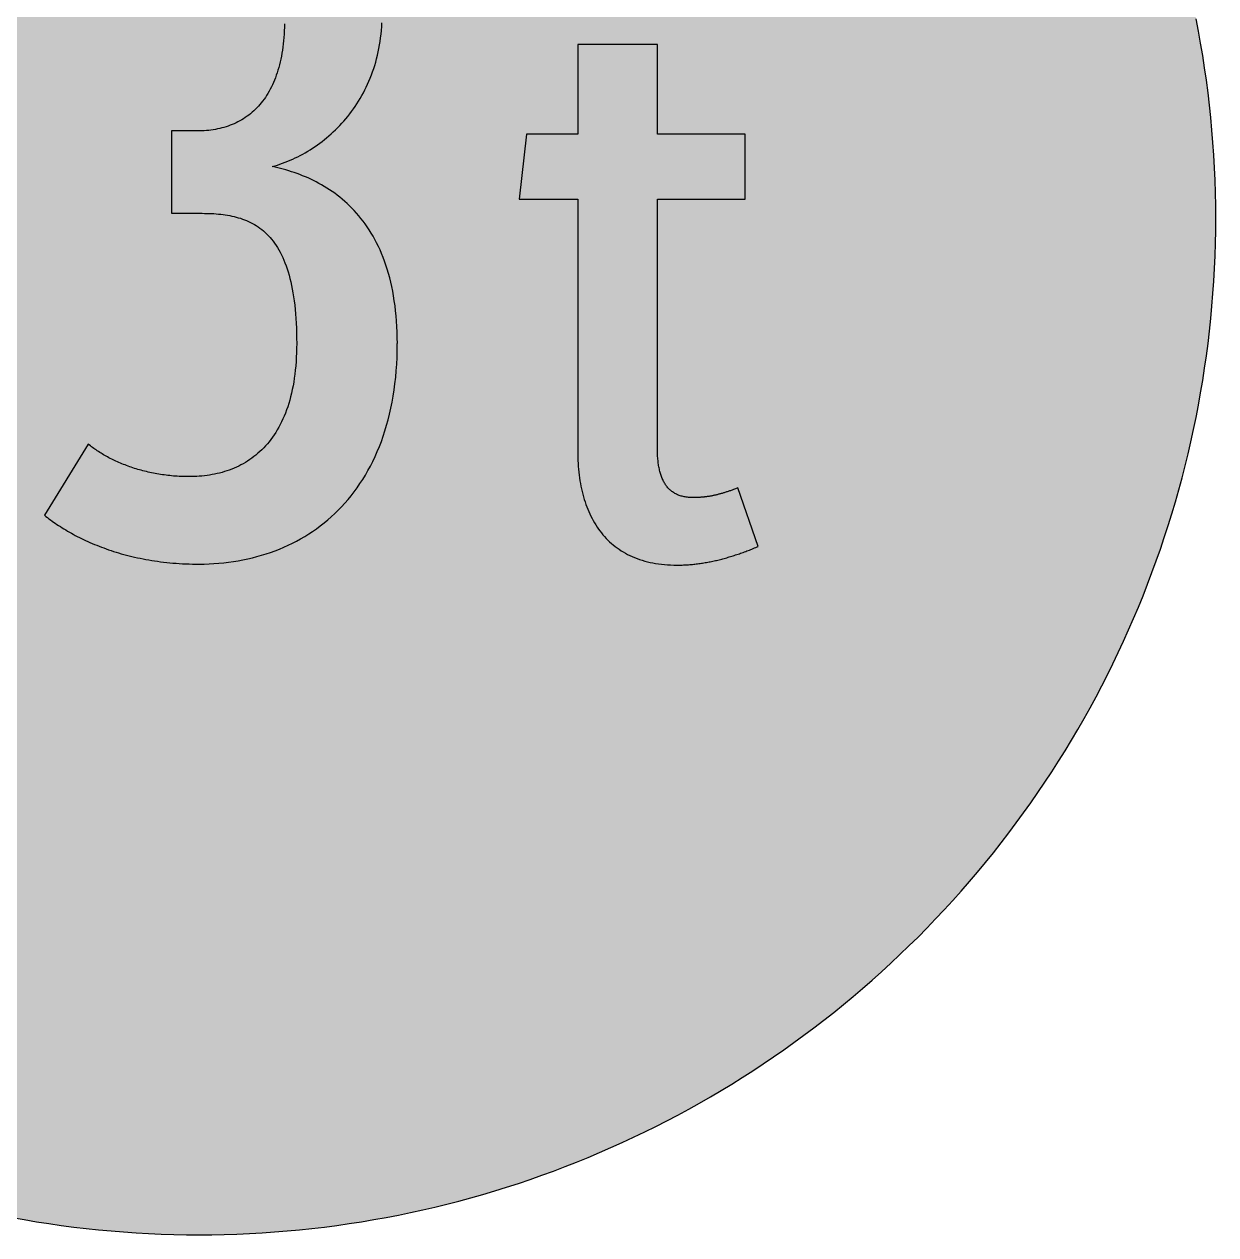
# Model space of a CAD drawing. Header units: millimetres. Extents: x 0 to 212, y 0 to 212.
# Drawn here: x 87.7 to 211.7, y 0.1 to 126.1 of the extents above; entities that cross this region are included whole.
import ezdxf

# ---------------------------------------------------------------- set-up
doc = ezdxf.new("R2010")
doc.units = ezdxf.units.MM

msp = doc.modelspace()

# ---------------------------------------------------------------- hatches: boundary and pattern name
for color, points in [(254, [(211.7189, 105.8869), (211.709, 107.2007), (211.6861, 108.5139), (211.6455, 109.8245), (211.5871, 111.1326), (211.5134, 112.4407), (211.4245, 113.7437), (211.3204, 115.0468), (211.201, 116.3447), (211.0638, 117.6426), (210.9114, 118.9355), (210.7413, 120.2258), (210.5584, 121.5136), (210.3577, 122.7988), (210.1418, 124.079), (209.9107, 125.3566), (209.6643, 126.6292), (209.4027, 127.8992), (209.1258, 129.1641), (208.8337, 130.4239), (208.5264, 131.6812), (208.2038, 132.936), (207.866, 134.1831), (207.5104, 135.4277), (207.1421, 136.6647), (206.7611, 137.8991), (206.3623, 139.1285), (205.9483, 140.3502), (205.5216, 141.5694), (205.0771, 142.781), (204.6199, 143.9901), (204.1474, 145.1915), (203.6623, 146.3853), (203.1619, 147.574), (202.6463, 148.7576), (202.1154, 149.9362), (201.5693, 151.1046), (201.0105, 152.2705), (200.439, 153.4262), (199.8523, 154.5768), (199.2503, 155.7198), (198.6356, 156.8577), (198.0057, 157.9855), (197.3605, 159.1081), (196.7052, 160.2232), (196.0321, 161.3281), (195.3489, 162.4279), (194.6504, 163.5176), (193.9366, 164.6022), (193.2102, 165.6766), (192.471, 166.7434), (191.7167, 167.8), (190.9521, 168.849), (190.1698, 169.8904), (189.3773, 170.9217), (188.5696, 171.9428), (187.7517, 172.9562), (186.9161, 173.9621), (186.0702, 174.9552), (185.2117, 175.9407), (184.338, 176.9161), (183.454, 177.8838), (182.5549, 178.8389), (181.643, 179.7837), (180.721, 180.7185), (179.7837, 181.643), (178.8389, 182.5549), (177.8838, 183.454), (176.9161, 184.338), (175.9407, 185.2117), (174.9552, 186.0702), (173.9621, 186.9161), (172.9562, 187.7492), (171.9428, 188.5696), (170.9217, 189.3773), (169.8904, 190.1698), (168.849, 190.9496), (167.8, 191.7167), (166.7408, 192.471), (165.6766, 193.2102), (164.6022, 193.9366), (163.5176, 194.6504), (162.4279, 195.3489), (161.3281, 196.0321), (160.2232, 196.7052), (159.1081, 197.3631), (157.9855, 198.0057), (156.8577, 198.6356), (155.7198, 199.2503), (154.5768, 199.8523), (153.4262, 200.439), (152.2705, 201.0131), (151.1046, 201.5719), (149.9362, 202.1154), (148.7576, 202.6463), (147.574, 203.1619), (146.3853, 203.6623), (145.1889, 204.15), (143.9875, 204.6199), (142.781, 205.0796), (141.5694, 205.5216), (140.3502, 205.9483), (139.1285, 206.3623), (137.8991, 206.7611), (136.6647, 207.1446), (135.4252, 207.5129), (134.1831, 207.866), (132.9334, 208.2038), (131.6812, 208.5264), (130.4239, 208.8337), (129.1641, 209.1284), (127.8966, 209.4052), (126.6292, 209.6668), (125.3541, 209.9132), (124.0765, 210.1444), (122.7963, 210.3603), (121.5136, 210.5584), (120.2258, 210.7438), (118.9355, 210.9114), (117.6401, 211.0638), (116.3447, 211.201), (115.0468, 211.3229), (113.7437, 211.4271), (112.4382, 211.516), (111.1326, 211.5896), (109.8245, 211.6455), (108.5113, 211.6861), (107.1982, 211.7115), (105.885, 211.7192), (104.5693, 211.7115), (103.2561, 211.6861), (101.9454, 211.6455), (100.6373, 211.5896), (99.3292, 211.516), (98.0262, 211.4271), (96.7232, 211.3229), (95.4253, 211.201), (94.1273, 211.0638), (92.8345, 210.9114), (91.5441, 210.7438), (90.2564, 210.5584), (88.9711, 210.3603), (87.691, 210.1444), (86.4133, 209.9132), (85.1408, 209.6668), (83.8708, 209.4052), (82.6059, 209.1284), (81.346, 208.8337), (80.0887, 208.5264), (78.834, 208.2038), (77.5868, 207.866), (76.3422, 207.5129), (75.1053, 207.1446), (73.8708, 206.7611), (72.6415, 206.3623), (71.4197, 205.9483), (70.2005, 205.5216), (68.9889, 205.0796), (67.7799, 204.6199), (66.5785, 204.15), (65.3847, 203.6623), (64.196, 203.1619), (63.0123, 202.6463), (61.8338, 202.1154), (60.6628, 201.5719), (59.4995, 201.0131), (58.3438, 200.439), (57.1932, 199.8523), (56.0502, 199.2503), (54.9123, 198.6356), (53.7845, 198.0057), (52.6618, 197.3631), (51.5468, 196.7052), (50.4419, 196.0321), (49.342, 195.3489), (48.2524, 194.6504), (47.1678, 193.9366), (46.0934, 193.2102), (45.0266, 192.471), (43.9699, 191.7167), (42.9209, 190.9496), (41.8795, 190.1698), (40.8483, 189.3773), (39.8272, 188.5696), (38.8137, 187.7492), (37.8079, 186.9161), (36.8148, 186.0702), (35.8292, 185.2117), (34.8539, 184.338), (33.8861, 183.454), (32.9311, 182.5549), (31.9862, 181.643), (31.049, 180.7185), (30.1269, 179.7837), (29.2151, 178.8389), (28.3159, 177.8838), (27.432, 176.9161), (26.5582, 175.9407), (25.6997, 174.9552), (24.8539, 173.9621), (24.0208, 172.9562), (23.2004, 171.9428), (22.3926, 170.9217), (21.6002, 169.8904), (20.8204, 168.849), (20.0533, 167.8), (19.2989, 166.7434), (18.5598, 165.6766), (17.8333, 164.6022), (17.1196, 163.5176), (16.4211, 162.4279), (15.7378, 161.3281), (15.0647, 160.2232), (14.4069, 159.1081), (13.7643, 157.9855), (13.1343, 156.8577), (12.5197, 155.7198), (11.9177, 154.5768), (11.3309, 153.4262), (10.7569, 152.2705), (10.1981, 151.1046), (9.6545, 149.9362), (9.1237, 148.7576), (8.6081, 147.574), (8.1077, 146.3853), (7.62, 145.1915), (7.1501, 143.9901), (6.6904, 142.781), (6.2484, 141.5694), (5.8217, 140.3502), (5.4077, 139.1285), (5.0089, 137.8991), (4.6253, 136.6647), (4.257, 135.4277), (3.904, 134.1831), (3.5662, 132.936), (3.2436, 131.6812), (2.9362, 130.4239), (2.6416, 129.1641), (2.3647, 127.8992), (2.1031, 126.6292), (1.8567, 125.3566), (1.6256, 124.079), (1.4097, 122.7988), (1.2116, 121.5136), (1.0262, 120.2258), (0.8585, 118.9355), (0.7061, 117.6426), (0.569, 116.3447), (0.447, 115.0468), (0.3429, 113.7437), (0.254, 112.4407), (0.1803, 111.1326), (0.1245, 109.8245), (0.0838, 108.5139), (0.0584, 107.2007), (0.0508, 105.885), (0.0584, 104.5718), (0.0838, 103.2586), (0.1245, 101.9454), (0.1803, 100.6373), (0.254, 99.3318), (0.3429, 98.0262), (0.447, 96.7232), (0.569, 95.4253), (0.7061, 94.1299), (0.8585, 92.8345), (1.0262, 91.5441), (1.2116, 90.2564), (1.4097, 88.9737), (1.6256, 87.6935), (1.8567, 86.4159), (2.1031, 85.1408), (2.3647, 83.8733), (2.6416, 82.6059), (2.9362, 81.346), (3.2436, 80.0887), (3.5662, 78.8365), (3.904, 77.5868), (4.257, 76.3448), (4.6253, 75.1053), (5.0089, 73.8708), (5.4077, 72.6415), (5.8217, 71.4197), (6.2484, 70.2005), (6.6904, 68.9889), (7.1501, 67.7824), (7.62, 66.581), (8.1077, 65.3847), (8.6081, 64.196), (9.1237, 63.0123), (9.6545, 61.8338), (10.1981, 60.6654), (10.7569, 59.4995), (11.3309, 58.3438), (11.9177, 57.1932), (12.5197, 56.0502), (13.1343, 54.9123), (13.7643, 53.7845), (14.4069, 52.6618), (15.0647, 51.5468), (15.7378, 50.4419), (16.4211, 49.342), (17.1196, 48.2524), (17.8333, 47.1678), (18.5598, 46.0934), (19.2989, 45.0291), (20.0533, 43.9699), (20.8204, 42.9209), (21.6002, 41.8795), (22.3926, 40.8483), (23.2004, 39.8272), (24.0208, 38.8137), (24.8539, 37.8079), (25.6997, 36.8148), (26.5582, 35.8292), (27.432, 34.8539), (28.3159, 33.8861), (29.2151, 32.9311), (30.1269, 31.9862), (31.049, 31.049), (31.9862, 30.1269), (32.9311, 29.2151), (33.8861, 28.3159), (34.8539, 27.432), (35.8292, 26.5582), (36.8148, 25.6997), (37.8079, 24.8539), (38.8137, 24.0182), (39.8272, 23.2004), (40.8483, 22.3926), (41.8795, 21.6002), (42.9209, 20.8178), (43.9699, 20.0533), (45.0266, 19.2989), (46.0934, 18.5598), (47.1678, 17.8333), (48.2524, 17.1196), (49.342, 16.4211), (50.4419, 15.7378), (51.5468, 15.0647), (52.6618, 14.4094), (53.7845, 13.7643), (54.9123, 13.1343), (56.0502, 12.5197), (57.1932, 11.9177), (58.3438, 11.3309), (59.4995, 10.7594), (60.6628, 10.2006), (61.8338, 9.6545), (63.0123, 9.1237), (64.196, 8.6081), (65.3847, 8.1077), (66.5785, 7.6225), (67.7799, 7.1501), (68.9889, 6.6929), (70.2005, 6.2484), (71.4197, 5.8217), (72.6415, 5.4077), (73.8708, 5.0089), (75.1053, 4.6279), (76.3422, 4.2596), (77.5868, 3.904), (78.834, 3.5662), (80.0887, 3.2436), (81.346, 2.9362), (82.6059, 2.6441), (83.8708, 2.3673), (85.1408, 2.1057), (86.4133, 1.8593), (87.691, 1.6281), (88.9711, 1.4122), (90.2564, 1.2116), (91.5441, 1.0287), (92.8345, 0.8585), (94.1273, 0.7061), (95.4253, 0.569), (96.7232, 0.4496), (98.0262, 0.3454), (99.3292, 0.2565), (100.6373, 0.1829), (101.9454, 0.1245), (103.2561, 0.0838), (104.5693, 0.061), (105.885, 0.0533), (107.1982, 0.061), (108.5113, 0.0838), (109.8245, 0.1245), (111.1326, 0.1829), (112.4382, 0.2565), (113.7437, 0.3454), (115.0468, 0.4496), (116.3447, 0.569), (117.6401, 0.7061), (118.9355, 0.8585), (120.2258, 1.0287), (121.5136, 1.2116), (122.7963, 1.4122), (124.0765, 1.6281), (125.3541, 1.8593), (126.6292, 2.1057), (127.8966, 2.3673), (129.1641, 2.6441), (130.4239, 2.9362), (131.6812, 3.2436), (132.9334, 3.5662), (134.1831, 3.904), (135.4252, 4.2596), (136.6647, 4.6279), (137.8991, 5.0089), (139.1285, 5.4077), (140.3502, 5.8217), (141.5694, 6.2484), (142.781, 6.6929), (143.9875, 7.1501), (145.1889, 7.6225), (146.3853, 8.1077), (147.574, 8.6081), (148.7576, 9.1237), (149.9362, 9.6545), (151.1046, 10.2006), (152.2705, 10.7594), (153.4262, 11.3309), (154.5768, 11.9177), (155.7198, 12.5197), (156.8577, 13.1343), (157.9855, 13.7643), (159.1081, 14.4094), (160.2232, 15.0647), (161.3281, 15.7378), (162.4279, 16.4211), (163.5176, 17.1196), (164.6022, 17.8333), (165.6766, 18.5598), (166.7408, 19.2989), (167.8, 20.0533), (168.849, 20.8178), (169.8904, 21.6002), (170.9217, 22.3926), (171.9428, 23.2004), (172.9562, 24.0182), (173.9621, 24.8539), (174.9552, 25.6997), (175.9407, 26.5582), (176.9161, 27.432), (177.8838, 28.3159), (178.8389, 29.2151), (179.7837, 30.1269), (180.721, 31.049), (181.643, 31.9862), (182.5549, 32.9311), (183.454, 33.8861), (184.338, 34.8539), (185.2117, 35.8292), (186.0702, 36.8148), (186.9161, 37.8079), (187.7517, 38.8137), (188.5696, 39.8272), (189.3773, 40.8483), (190.1698, 41.8795), (190.9521, 42.9209), (191.7167, 43.9699), (192.471, 45.0291), (193.2102, 46.0934), (193.9366, 47.1678), (194.6504, 48.2524), (195.3489, 49.342), (196.0321, 50.4419), (196.7052, 51.5468), (197.3605, 52.6618), (198.0057, 53.7845), (198.6356, 54.9123), (199.2503, 56.0502), (199.8523, 57.1932), (200.439, 58.3438), (201.0105, 59.4995), (201.5693, 60.6654), (202.1154, 61.8338), (202.6463, 63.0123), (203.1619, 64.196), (203.6623, 65.3847), (204.1474, 66.581), (204.6199, 67.7824), (205.0771, 68.9889), (205.5216, 70.2005), (205.9483, 71.4197), (206.3623, 72.6415), (206.7611, 73.8708), (207.1421, 75.1053), (207.5104, 76.3448), (207.866, 77.5868), (208.2038, 78.8365), (208.5264, 80.0887), (208.8337, 81.346), (209.1258, 82.6059), (209.4027, 83.8733), (209.6643, 85.1408), (209.9107, 86.4159), (210.1418, 87.6935), (210.3577, 88.9737), (210.5584, 90.2564), (210.7413, 91.5441), (210.9114, 92.8345), (211.0638, 94.1299), (211.201, 95.4253), (211.3204, 96.7232), (211.4245, 98.0262), (211.5134, 99.3318), (211.5871, 100.6373), (211.6455, 101.9454), (211.6861, 103.2586), (211.709, 104.5718), (211.7166, 105.885)]), (59, [(126.523, 92.8328), (126.5174, 93.4314), (126.5022, 94.0156), (126.4768, 94.5896), (126.4412, 95.1509), (126.398, 95.7021), (126.3447, 96.2381), (126.2812, 96.7638), (126.2101, 97.2769), (126.1288, 97.7798), (126.0399, 98.2701), (125.9434, 98.7501), (125.8367, 99.2175), (125.7249, 99.6721), (125.603, 100.1192), (125.4735, 100.5535), (125.3363, 100.9777), (125.1915, 101.3917), (125.0417, 101.793), (124.8816, 102.1867), (124.7191, 102.5677), (124.5464, 102.9411), (124.3686, 103.3018), (124.1831, 103.6549), (123.9952, 103.9978), (123.7971, 104.3305), (123.5964, 104.6531), (123.3881, 104.968), (123.1773, 105.2728), (122.9589, 105.57), (122.7353, 105.857), (122.5067, 106.1339), (122.2756, 106.4057), (122.0394, 106.6648), (121.7981, 106.9188), (121.5542, 107.1626), (121.3053, 107.3988), (121.0513, 107.6274), (120.7973, 107.8484), (120.5382, 108.0618), (120.2741, 108.2675), (120.0099, 108.4631), (119.7407, 108.6536), (119.4714, 108.8365), (119.1971, 109.0143), (118.9228, 109.1819), (118.6434, 109.3445), (118.364, 109.4994), (118.0846, 109.6493), (117.8027, 109.7915), (117.5182, 109.9287), (117.2337, 110.0582), (116.9467, 110.1827), (116.6597, 110.2995), (116.3726, 110.4113), (116.0856, 110.5179), (115.7961, 110.6195), (115.509, 110.7161), (115.2195, 110.8075), (114.9325, 110.8913), (114.6454, 110.9726), (114.3584, 111.0463), (114.0739, 111.1174), (113.7895, 111.1834), (113.505, 111.2469), (113.7717, 111.3231), (114.0409, 111.4069), (114.3076, 111.4958), (114.5743, 111.5898), (114.841, 111.6889), (115.1077, 111.7956), (115.3719, 111.9073), (115.636, 112.0242), (115.9002, 112.1461), (116.1618, 112.2731), (116.4234, 112.4077), (116.6825, 112.5474), (116.9391, 112.6922), (117.1956, 112.842), (117.4496, 112.997), (117.7011, 113.1595), (117.9525, 113.3272), (118.1989, 113.4974), (118.4453, 113.6752), (118.6891, 113.858), (118.9279, 114.0485), (119.1666, 114.2416), (119.4003, 114.4397), (119.6315, 114.6454), (119.8601, 114.8537), (120.0861, 115.0696), (120.3096, 115.2906), (120.5281, 115.5167), (120.7414, 115.7478), (120.9523, 115.984), (121.1605, 116.2253), (121.3637, 116.4717), (121.5619, 116.7232), (121.7549, 116.9797), (121.9454, 117.2439), (122.1308, 117.5106), (122.3112, 117.7823), (122.489, 118.0592), (122.6591, 118.3437), (122.8242, 118.6307), (122.9843, 118.9228), (123.1417, 119.2225), (123.2916, 119.5248), (123.4338, 119.8321), (123.5735, 120.1445), (123.7056, 120.462), (123.8326, 120.7846), (123.952, 121.1123), (124.0663, 121.445), (124.173, 121.7828), (124.2746, 122.1257), (124.3686, 122.4737), (124.4575, 122.8268), (124.5387, 123.1824), (124.6124, 123.5456), (124.6784, 123.9114), (124.7369, 124.2822), (124.7877, 124.6581), (124.8334, 125.0391), (124.8689, 125.4252), (124.8969, 125.8164), (124.9172, 126.2101), (124.9299, 126.6114), (124.935, 127.0152), (124.9274, 127.701), (124.9096, 128.3716), (124.8766, 129.0269), (124.8334, 129.667), (124.775, 130.2918), (124.7064, 130.9014), (124.6276, 131.4958), (124.5362, 132.0749), (124.4321, 132.6388), (124.3178, 133.1874), (124.1933, 133.7234), (124.0561, 134.2466), (123.9114, 134.7521), (123.7539, 135.2474), (123.5888, 135.7274), (123.411, 136.1923), (123.2256, 136.6444), (123.03, 137.0863), (122.8242, 137.5105), (122.6109, 137.9245), (122.3874, 138.3259), (122.1562, 138.7145), (121.9175, 139.0904), (121.6685, 139.4536), (121.4145, 139.8041), (121.1504, 140.1445), (120.8786, 140.4722), (120.6017, 140.7871), (120.3147, 141.0919), (120.0226, 141.384), (119.7229, 141.666), (119.4181, 141.9377), (119.1057, 142.1968), (118.7882, 142.4483), (118.4631, 142.687), (118.1354, 142.9156), (117.8001, 143.1315), (117.4598, 143.3398), (117.1143, 143.5379), (116.7638, 143.7284), (116.4107, 143.9062), (116.0501, 144.0764), (115.6868, 144.2364), (115.3211, 144.3888), (114.9502, 144.5311), (114.5743, 144.6632), (114.1984, 144.7876), (113.8174, 144.9045), (113.4339, 145.0137), (113.0478, 145.1127), (112.6592, 145.2042), (112.268, 145.288), (111.8743, 145.3667), (111.4781, 145.4353), (111.0818, 145.4963), (110.683, 145.5522), (110.2843, 145.5979), (109.8829, 145.6385), (109.4816, 145.6741), (109.0803, 145.6995), (108.679, 145.7223), (108.2751, 145.7376), (107.8738, 145.7452), (107.4725, 145.7477), (107.1804, 145.7452), (106.8883, 145.7401), (106.5987, 145.7325), (106.3092, 145.7198), (106.0221, 145.7046), (105.7351, 145.6842), (105.4506, 145.6614), (105.1662, 145.636), (104.8817, 145.6055), (104.5997, 145.575), (104.3178, 145.5369), (104.0384, 145.4988), (103.759, 145.4556), (103.4796, 145.4099), (103.2027, 145.3617), (102.9284, 145.3083), (102.6541, 145.2524), (102.3798, 145.194), (102.108, 145.1331), (101.8362, 145.067), (101.5644, 144.9984), (101.2952, 144.9273), (101.0285, 144.8537), (100.7593, 144.7775), (100.4951, 144.6962), (100.2284, 144.6124), (99.9642, 144.5285), (99.7026, 144.4396), (99.441, 144.3457), (99.1794, 144.2517), (98.9203, 144.1552), (98.6612, 144.0536), (98.4047, 143.952), (98.1481, 143.8453), (97.8941, 143.7361), (97.6401, 143.6243), (97.3861, 143.5125), (97.1347, 143.3957), (96.8832, 143.2763), (96.6343, 143.1544), (96.3854, 143.0299), (96.1365, 142.9029), (95.8901, 142.7734), (95.6437, 142.6388), (95.3999, 142.5042), (95.156, 142.367), (94.9147, 142.2298), (94.6734, 142.0876), (94.4347, 141.9428), (94.1959, 141.7955), (93.9571, 141.6456), (93.7209, 141.4958), (93.4847, 141.3408), (93.251, 141.1859), (93.0173, 141.0259), (92.7837, 140.8659), (92.5525, 140.7033), (92.3214, 140.5382), (92.0928, 140.3706), (91.8642, 140.2029), (91.6381, 140.0302), (91.4121, 139.8575), (91.186, 139.6822), (90.9625, 139.5044), (95.4084, 132.5203), (95.5954, 132.6617), (95.7834, 132.8014), (95.9714, 132.9385), (96.1568, 133.0706), (96.3447, 133.2027), (96.5302, 133.3297), (96.7156, 133.4541), (96.901, 133.5786), (97.0864, 133.698), (97.2693, 133.8148), (97.4522, 133.9291), (97.6351, 134.0383), (97.8179, 134.1476), (98.0008, 134.2542), (98.1837, 134.3584), (98.364, 134.4574), (98.5444, 134.5565), (98.7247, 134.653), (98.9051, 134.7445), (99.0854, 134.8359), (99.2632, 134.9248), (99.4435, 135.0086), (99.6213, 135.0924), (99.7991, 135.1737), (99.9744, 135.2525), (100.1522, 135.3287), (100.3275, 135.3998), (100.5053, 135.4709), (100.6805, 135.542), (100.8532, 135.6081), (101.0285, 135.6716), (101.2012, 135.7325), (101.3765, 135.7935), (101.5492, 135.8494), (101.7219, 135.9052), (101.8921, 135.9586), (102.0648, 136.0094), (102.235, 136.0576), (102.4052, 136.1059), (102.5754, 136.1491), (102.7455, 136.1923), (102.9157, 136.2329), (103.0834, 136.271), (103.2535, 136.3066), (103.4212, 136.3421), (103.5863, 136.3726), (103.7539, 136.4031), (103.9216, 136.4336), (104.0867, 136.459), (104.2518, 136.4844), (104.4169, 136.5072), (104.582, 136.5275), (104.7445, 136.5479), (104.9096, 136.5656), (105.0722, 136.5809), (105.2347, 136.5936), (105.3973, 136.6063), (105.5599, 136.6164), (105.7199, 136.6266), (105.8799, 136.6342), (106.0425, 136.6393), (106.2025, 136.6418), (106.36, 136.6444), (106.52, 136.6469), (106.6698, 136.6469), (106.8222, 136.6444), (106.9772, 136.6418), (107.1347, 136.6393), (107.2947, 136.6342), (107.4572, 136.6266), (107.6198, 136.619), (107.7849, 136.6088), (107.9525, 136.5961), (108.1202, 136.5809), (108.2904, 136.5631), (108.4605, 136.5428), (108.6307, 136.5199), (108.8034, 136.492), (108.9762, 136.4615), (109.1489, 136.4285), (109.3216, 136.3904), (109.4943, 136.3472), (109.6696, 136.3015), (109.8423, 136.2507), (110.015, 136.1948), (110.1852, 136.1338), (110.3579, 136.0703), (110.5281, 135.9992), (110.6957, 135.923), (110.8634, 135.8417), (111.031, 135.7528), (111.1961, 135.6589), (111.3587, 135.5573), (111.5212, 135.4506), (111.6813, 135.3388), (111.8387, 135.2169), (111.9937, 135.0899), (112.1461, 134.9553), (112.2959, 134.813), (112.4433, 134.6632), (112.588, 134.5032), (112.7277, 134.3381), (112.8674, 134.1628), (112.9995, 133.9799), (113.1316, 133.7869), (113.2586, 133.5862), (113.3805, 133.3754), (113.4999, 133.157), (113.6142, 132.9284), (113.726, 132.6896), (113.8301, 132.4407), (113.9317, 132.1816), (114.0282, 131.9124), (114.1197, 131.633), (114.206, 131.3409), (114.2848, 131.0386), (114.361, 130.7262), (114.4295, 130.4011), (114.493, 130.0658), (114.5515, 129.7178), (114.6023, 129.3571), (114.648, 128.9863), (114.6861, 128.6027), (114.7191, 128.204), (114.742, 127.795), (114.7597, 127.3708), (114.7724, 126.9365), (114.775, 126.4869), (114.7724, 126.111), (114.7648, 125.7452), (114.7496, 125.3846), (114.7318, 125.0315), (114.7064, 124.6835), (114.6759, 124.3432), (114.6429, 124.0079), (114.6023, 123.6802), (114.5565, 123.3602), (114.5057, 123.0452), (114.4499, 122.7379), (114.3889, 122.4356), (114.3229, 122.1384), (114.2543, 121.8489), (114.1781, 121.5669), (114.0968, 121.2901), (114.013, 121.0208), (113.9241, 120.7567), (113.8301, 120.4976), (113.731, 120.2461), (113.6269, 120.0023), (113.5202, 119.761), (113.4085, 119.5299), (113.2916, 119.3013), (113.1697, 119.0803), (113.0452, 118.8669), (112.9157, 118.6561), (112.7836, 118.4529), (112.6465, 118.2573), (112.5042, 118.0668), (112.3594, 117.8814), (112.2096, 117.7011), (112.0546, 117.5283), (111.8997, 117.3607), (111.7371, 117.2007), (111.5746, 117.0457), (111.4044, 116.8959), (111.2342, 116.7511), (111.059, 116.6114), (110.8786, 116.4793), (110.6957, 116.3523), (110.5103, 116.2304), (110.3224, 116.1161), (110.1293, 116.0069), (109.9337, 115.9027), (109.7356, 115.8037), (109.5324, 115.7097), (109.3292, 115.6208), (109.1209, 115.5395), (108.9101, 115.4633), (108.6942, 115.3922), (108.4783, 115.3262), (108.2599, 115.2652), (108.0364, 115.2093), (107.8128, 115.1611), (107.5842, 115.1153), (107.3531, 115.0772), (107.122, 115.0442), (106.8857, 115.0137), (106.647, 114.9909), (106.4082, 114.9731), (106.1644, 114.9604), (105.9205, 114.9528), (105.6742, 114.9502), (103.0291, 114.9516), (103.0291, 106.3801), (106.2041, 106.3801), (106.4514, 106.3777), (106.6978, 106.3727), (106.9416, 106.3676), (107.1855, 106.3574), (107.4268, 106.3447), (107.6681, 106.3269), (107.9068, 106.3066), (108.1456, 106.2838), (108.3818, 106.2558), (108.6155, 106.2228), (108.8466, 106.1847), (109.0752, 106.1441), (109.3038, 106.0983), (109.5299, 106.0475), (109.7534, 105.9917), (109.9718, 105.9282), (110.1903, 105.8621), (110.4062, 105.7885), (110.6195, 105.7097), (110.8304, 105.6234), (111.0386, 105.5319), (111.2418, 105.4354), (111.445, 105.3287), (111.6432, 105.217), (111.8387, 105.1001), (112.0292, 104.9731), (112.2172, 104.8385), (112.4026, 104.6963), (112.5855, 104.5489), (112.7633, 104.3915), (112.9386, 104.2238), (113.1087, 104.0511), (113.2738, 103.8682), (113.4364, 103.6752), (113.5964, 103.4745), (113.7514, 103.2637), (113.9012, 103.0453), (114.046, 102.8167), (114.1882, 102.5754), (114.3254, 102.3264), (114.4575, 102.0674), (114.587, 101.7981), (114.7089, 101.5162), (114.8283, 101.2266), (114.9401, 100.9244), (115.0493, 100.6094), (115.1534, 100.2843), (115.25, 99.949), (115.3439, 99.601), (115.4303, 99.2403), (115.5141, 98.867), (115.5903, 98.4834), (115.6614, 98.0872), (115.7249, 97.6757), (115.7859, 97.2541), (115.8392, 96.8172), (115.8875, 96.3676), (115.9281, 95.9053), (115.9637, 95.4278), (115.9916, 94.9376), (116.0145, 94.4321), (116.0323, 93.914), (116.0424, 93.3806), (116.045, 92.8319), (116.0399, 92.3468), (116.0297, 91.8693), (116.0094, 91.4044), (115.9815, 90.9498), (115.9485, 90.5027), (115.9053, 90.0684), (115.857, 89.6442), (115.8011, 89.2277), (115.7376, 88.8213), (115.6691, 88.425), (115.5903, 88.0389), (115.509, 87.6605), (115.4176, 87.2947), (115.3211, 86.934), (115.2195, 86.5861), (115.1103, 86.2457), (114.996, 85.913), (114.874, 85.5904), (114.747, 85.278), (114.615, 84.9732), (114.4778, 84.6785), (114.333, 84.389), (114.1832, 84.1121), (114.0308, 83.8403), (113.8707, 83.5787), (113.7056, 83.3247), (113.5355, 83.0783), (113.3627, 82.8421), (113.1824, 82.611), (112.9995, 82.39), (112.8116, 82.1766), (112.6185, 81.9709), (112.4204, 81.7728), (112.2197, 81.5823), (112.014, 81.3994), (111.8057, 81.2216), (111.5924, 81.0539), (111.3765, 80.8939), (111.158, 80.739), (110.9345, 80.5917), (110.7059, 80.452), (110.4773, 80.3199), (110.2436, 80.1929), (110.0074, 80.0735), (109.7686, 79.9617), (109.5273, 79.8551), (109.281, 79.7535), (109.0346, 79.662), (108.7857, 79.5731), (108.5342, 79.4944), (108.2802, 79.4182), (108.0237, 79.3496), (107.7646, 79.2861), (107.5055, 79.2302), (107.2439, 79.1794), (106.9797, 79.1337), (106.713, 79.0956), (106.4489, 79.06), (106.1796, 79.0321), (105.9104, 79.0092), (105.6411, 78.9915), (105.3694, 78.9788), (105.0976, 78.9711), (104.8258, 78.9686), (104.6226, 78.9686), (104.4219, 78.9737), (104.2187, 78.9788), (104.0181, 78.9864), (103.82, 78.994), (103.6218, 79.0067), (103.4237, 79.0194), (103.2256, 79.0346), (103.03, 79.0524), (102.8344, 79.0727), (102.6414, 79.0931), (102.4484, 79.1185), (102.2553, 79.1439), (102.0648, 79.1693), (101.8743, 79.1997), (101.6864, 79.2302), (101.4984, 79.2632), (101.313, 79.2963), (101.1276, 79.3318), (100.9421, 79.3699), (100.7593, 79.4106), (100.5789, 79.4512), (100.3986, 79.4944), (100.2182, 79.5376), (100.0404, 79.5833), (99.8652, 79.6315), (99.6899, 79.6798), (99.5147, 79.7306), (99.3419, 79.7814), (99.1718, 79.8347), (99.0016, 79.8906), (98.8339, 79.9465), (98.6663, 80.0049), (98.5012, 80.0633), (98.3386, 80.1243), (98.1761, 80.1853), (98.0161, 80.2488), (97.856, 80.3123), (97.6986, 80.3783), (97.5436, 80.4469), (97.3887, 80.5129), (97.2363, 80.584), (97.0864, 80.6526), (96.9366, 80.7237), (96.7892, 80.7974), (96.6445, 80.8711), (96.4997, 80.9447), (96.3574, 81.0209), (96.2177, 81.0971), (96.0806, 81.1759), (95.9434, 81.2546), (95.8088, 81.3333), (95.6767, 81.4146), (95.5446, 81.4959), (95.4176, 81.5797), (95.2906, 81.661), (95.1662, 81.7448), (95.0417, 81.8312), (94.9223, 81.915), (94.803, 82.0014), (94.6861, 82.0903), (94.5718, 82.1766), (94.4601, 82.2655), (94.3483, 82.3544), (89.7999, 74.9469), (89.949, 74.8259), (90.104, 74.7065), (90.2589, 74.5896), (90.4189, 74.4703), (90.584, 74.3509), (90.7491, 74.234), (90.9193, 74.1147), (91.092, 73.9978), (91.2698, 73.881), (91.4502, 73.7641), (91.633, 73.6498), (91.8185, 73.533), (92.0064, 73.4187), (92.1995, 73.3044), (92.395, 73.1926), (92.5957, 73.0809), (92.7964, 72.9691), (93.0021, 72.8599), (93.2104, 72.7507), (93.4237, 72.6415), (93.6371, 72.5348), (93.8555, 72.4306), (94.0791, 72.3265), (94.3026, 72.2224), (94.5312, 72.1208), (94.7623, 72.0217), (94.996, 71.9226), (95.2322, 71.8261), (95.4735, 71.7296), (95.7174, 71.6356), (95.9637, 71.5442), (96.2152, 71.4527), (96.4692, 71.3664), (96.7257, 71.28), (96.9848, 71.1937), (97.2464, 71.1124), (97.5131, 71.0311), (97.7824, 70.9524), (98.0542, 70.8787), (98.331, 70.805), (98.6079, 70.7314), (98.8898, 70.6628), (99.1768, 70.5968), (99.4639, 70.5333), (99.756, 70.4723), (100.0506, 70.4113), (100.3478, 70.3555), (100.6475, 70.3021), (100.9523, 70.2513), (101.2596, 70.2056), (101.5695, 70.1599), (101.8819, 70.1167), (102.1994, 70.0786), (102.5169, 70.043), (102.8395, 70.01), (103.1672, 69.9795), (103.4948, 69.9541), (103.8276, 69.9313), (104.1629, 69.911), (104.5007, 69.8957), (104.841, 69.883), (105.1865, 69.8729), (105.5345, 69.8678), (105.885, 69.8652), (106.4031, 69.8729), (106.9213, 69.8881), (107.4369, 69.9135), (107.9475, 69.9516), (108.4555, 69.9999), (108.9609, 70.0608), (109.4638, 70.1294), (109.9617, 70.2107), (110.457, 70.3021), (110.9472, 70.4063), (111.4323, 70.518), (111.9149, 70.6425), (112.3925, 70.7796), (112.8649, 70.927), (113.3348, 71.0844), (113.7971, 71.2521), (114.2543, 71.4324), (114.7064, 71.6229), (115.1534, 71.8236), (115.5954, 72.0369), (116.0297, 72.263), (116.459, 72.4967), (116.8806, 72.7456), (117.2972, 73.0021), (117.7061, 73.2714), (118.11, 73.5533), (118.5037, 73.8454), (118.8923, 74.1477), (119.2733, 74.4626), (119.6467, 74.7878), (120.0125, 75.1256), (120.3706, 75.4761), (120.7186, 75.8368), (121.0615, 76.2076), (121.3942, 76.5912), (121.7168, 76.9849), (122.0318, 77.3938), (122.3391, 77.8104), (122.6337, 78.2396), (122.9208, 78.6816), (123.2002, 79.1362), (123.4669, 79.6011), (123.7259, 80.076), (123.9723, 80.5637), (124.2111, 81.0641), (124.4371, 81.5772), (124.6556, 82.1004), (124.8588, 82.6364), (125.0544, 83.1825), (125.2372, 83.7413), (125.41, 84.3128), (125.57, 84.897), (125.7173, 85.4913), (125.8545, 86.0984), (125.9789, 86.7156), (126.0907, 87.3481), (126.1897, 87.9907), (126.2761, 88.646), (126.3523, 89.314), (126.4133, 89.9922), (126.459, 90.6831), (126.4945, 91.3867), (126.5149, 92.1029), (126.5225, 92.8319)]), (59, [(145.2989, 81.6155), (145.3007, 81.2952), (145.3058, 80.9777), (145.3185, 80.6628), (145.3337, 80.3504), (145.3566, 80.043), (145.382, 79.7357), (145.4125, 79.4334), (145.4455, 79.1362), (145.4861, 78.8391), (145.5318, 78.547), (145.5801, 78.2599), (145.6334, 77.9729), (145.6944, 77.691), (145.7579, 77.4141), (145.8265, 77.1398), (145.9001, 76.868), (145.9789, 76.6013), (146.0627, 76.3397), (146.1491, 76.0806), (146.243, 75.8266), (146.3421, 75.5752), (146.4462, 75.3288), (146.5555, 75.0875), (146.6672, 74.8487), (146.7866, 74.6176), (146.9111, 74.389), (147.0406, 74.1629), (147.1752, 73.9445), (147.3149, 73.7286), (147.4572, 73.5203), (147.607, 73.3146), (147.7645, 73.1164), (147.9245, 72.9209), (148.0896, 72.7304), (148.2598, 72.5449), (148.4376, 72.3671), (148.6179, 72.1919), (148.8059, 72.0242), (148.9989, 71.8591), (149.1945, 71.7017), (149.4003, 71.5493), (149.6085, 71.4045), (149.8219, 71.2622), (150.0429, 71.1276), (150.2664, 70.9981), (150.4975, 70.8762), (150.7338, 70.7593), (150.9776, 70.6476), (151.224, 70.5434), (151.478, 70.4444), (151.7371, 70.3529), (152.0012, 70.2666), (152.2705, 70.1878), (152.5473, 70.1142), (152.8293, 70.0481), (153.1163, 69.9872), (153.4084, 69.9364), (153.7081, 69.8881), (154.0129, 69.85), (154.3253, 69.817), (154.6403, 69.7916), (154.9629, 69.7738), (155.2905, 69.7636), (155.6258, 69.7611), (155.7604, 69.7611), (155.895, 69.7636), (156.0297, 69.7662), (156.1643, 69.7687), (156.2989, 69.7738), (156.4335, 69.7789), (156.5681, 69.7865), (156.7028, 69.7941), (156.8374, 69.8043), (156.9695, 69.8144), (157.1041, 69.8271), (157.2387, 69.8373), (157.3708, 69.8525), (157.5054, 69.8652), (157.6375, 69.8805), (157.7721, 69.8983), (157.9042, 69.916), (158.0363, 69.9338), (158.1709, 69.9516), (158.303, 69.9719), (158.435, 69.9948), (158.5697, 70.0176), (158.7017, 70.0405), (158.8338, 70.0634), (158.9659, 70.0888), (159.098, 70.1142), (159.2326, 70.1421), (159.3647, 70.17), (159.4968, 70.198), (159.6288, 70.2285), (159.7609, 70.2589), (159.893, 70.2894), (160.0251, 70.3224), (160.1546, 70.3555), (160.2867, 70.3885), (160.4188, 70.424), (160.5509, 70.4596), (160.6829, 70.4952), (160.815, 70.5333), (160.9446, 70.5714), (161.0766, 70.6095), (161.2087, 70.6501), (161.3408, 70.6882), (161.4703, 70.7314), (161.6024, 70.772), (161.7345, 70.8152), (161.864, 70.8584), (161.9961, 70.9041), (162.1282, 70.9473), (162.2577, 70.993), (162.3898, 71.0413), (162.5219, 71.087), (162.6514, 71.1352), (162.7835, 71.1835), (162.9131, 71.2343), (163.0451, 71.2826), (163.1772, 71.3334), (163.3068, 71.3867), (163.4388, 71.4375), (163.5684, 71.4908), (163.7005, 71.5442), (163.83, 71.5975), (163.9621, 71.6534), (164.0916, 71.7067), (161.9772, 77.8051), (161.8844, 77.7697), (161.7955, 77.7342), (161.7066, 77.7011), (161.6177, 77.6681), (161.5313, 77.6351), (161.4449, 77.6021), (161.3611, 77.5716), (161.2748, 77.5411), (161.1935, 77.5106), (161.1097, 77.4827), (161.0284, 77.4548), (160.9471, 77.4268), (160.8658, 77.4014), (160.7871, 77.3735), (160.7083, 77.3481), (160.6296, 77.3227), (160.5509, 77.2998), (160.4747, 77.277), (160.3985, 77.2541), (160.3223, 77.2312), (160.2486, 77.2084), (160.1749, 77.1881), (160.1013, 77.1677), (160.0276, 77.1474), (159.954, 77.1296), (159.8828, 77.1093), (159.8092, 77.0915), (159.7381, 77.0738), (159.6669, 77.0585), (159.5984, 77.0407), (159.5272, 77.0255), (159.4587, 77.0103), (159.3875, 76.995), (159.319, 76.9823), (159.2504, 76.9671), (159.1818, 76.9544), (159.1158, 76.9417), (159.0472, 76.9315), (158.9786, 76.9188), (158.9126, 76.9087), (158.8465, 76.8985), (158.7779, 76.8883), (158.7119, 76.8782), (158.6459, 76.8706), (158.5798, 76.8629), (158.5138, 76.8553), (158.4477, 76.8477), (158.3817, 76.8401), (158.3157, 76.8325), (158.2496, 76.8274), (158.1836, 76.8223), (158.1175, 76.8172), (158.0515, 76.8121), (157.9855, 76.8071), (157.9194, 76.8045), (157.8534, 76.7994), (157.7873, 76.7969), (157.7213, 76.7944), (157.6553, 76.7918), (157.5867, 76.7918), (157.5206, 76.7893), (157.4546, 76.7893), (157.386, 76.7893), (157.32, 76.7893), (157.193, 76.7893), (157.0711, 76.7944), (156.9491, 76.7994), (156.8323, 76.8096), (156.7155, 76.8223), (156.6012, 76.8375), (156.4894, 76.8553), (156.3827, 76.8756), (156.276, 76.8985), (156.1719, 76.9239), (156.0703, 76.9518), (155.9687, 76.9823), (155.8722, 77.0153), (155.7782, 77.0509), (155.6842, 77.089), (155.5953, 77.1296), (155.5064, 77.1754), (155.4201, 77.2211), (155.3362, 77.2693), (155.255, 77.3201), (155.1762, 77.3735), (155.0975, 77.4319), (155.0238, 77.4903), (154.9502, 77.5513), (154.879, 77.6148), (154.8105, 77.6808), (154.7444, 77.7494), (154.6809, 77.8231), (154.6174, 77.8967), (154.5565, 77.9729), (154.498, 78.0517), (154.4422, 78.1329), (154.3863, 78.2142), (154.3355, 78.3006), (154.2847, 78.3895), (154.2339, 78.4809), (154.1882, 78.5724), (154.1424, 78.6689), (154.0993, 78.7679), (154.0586, 78.867), (154.0205, 78.9686), (153.9824, 79.0753), (153.9469, 79.182), (153.9138, 79.2912), (153.8808, 79.4029), (153.8503, 79.5172), (153.8224, 79.6341), (153.797, 79.7509), (153.7716, 79.8728), (153.7487, 79.9973), (153.7259, 80.1218), (153.7056, 80.2488), (153.6878, 80.3783), (153.6725, 80.5104), (153.6573, 80.645), (153.6446, 80.7822), (153.6319, 80.9219), (153.6217, 81.0616), (153.6141, 81.2038), (153.6065, 81.3486), (153.6014, 81.4959), (153.5989, 81.6458), (153.5963, 81.7982), (153.5938, 81.9506), (153.5963, 107.8615), (162.741, 107.8615), (162.741, 114.6344), (153.5963, 114.6344), (153.5963, 123.9488), (145.2989, 123.9488), (145.2989, 114.6344), (139.9646, 114.6344), (139.2026, 107.8615), (145.2989, 107.8615)])]:
    msp.add_hatch(color=color).paths.add_polyline_path(points)

# ---------------------------------------------------------------- linework, layer by layer
at = {"color": 59}
for points in [[(114.7724, 126.111), (114.7648, 125.7452), (114.7496, 125.3846), (114.7318, 125.0315), (114.7064, 124.6835), (114.6759, 124.3432), (114.6429, 124.0079), (114.6023, 123.6802), (114.5565, 123.3602), (114.5057, 123.0452), (114.4499, 122.7379), (114.3889, 122.4356), (114.3229, 122.1384), (114.2543, 121.8489), (114.1781, 121.5669), (114.0968, 121.2901), (114.013, 121.0208), (113.9241, 120.7567), (113.8301, 120.4976), (113.731, 120.2461), (113.6269, 120.0023), (113.5202, 119.761), (113.4085, 119.5299), (113.2916, 119.3013), (113.1697, 119.0803), (113.0452, 118.8669), (112.9157, 118.6561), (112.7836, 118.4529), (112.6465, 118.2573), (112.5042, 118.0668), (112.3594, 117.8814), (112.2096, 117.7011), (112.0546, 117.5283), (111.8997, 117.3607), (111.7371, 117.2007), (111.5746, 117.0457), (111.4044, 116.8959), (111.2342, 116.7511), (111.059, 116.6114), (110.8786, 116.4793), (110.6957, 116.3523), (110.5103, 116.2304), (110.3224, 116.1161), (110.1293, 116.0069), (109.9337, 115.9027), (109.7356, 115.8037), (109.5324, 115.7097), (109.3292, 115.6208), (109.1209, 115.5395), (108.9101, 115.4633), (108.6942, 115.3922), (108.4783, 115.3262), (108.2599, 115.2652), (108.0364, 115.2093), (107.8128, 115.1611), (107.5842, 115.1153), (107.3531, 115.0772), (107.122, 115.0442), (106.8857, 115.0137), (106.647, 114.9909), (106.4082, 114.9731), (106.1644, 114.9604), (105.9205, 114.9528), (105.6742, 114.9502), (103.0291, 114.9516), (103.0291, 106.3801), (106.2041, 106.3801), (106.4514, 106.3777), (106.6978, 106.3727), (106.9416, 106.3676), (107.1855, 106.3574), (107.4268, 106.3447), (107.6681, 106.3269), (107.9068, 106.3066), (108.1456, 106.2838), (108.3818, 106.2558), (108.6155, 106.2228), (108.8466, 106.1847), (109.0752, 106.1441), (109.3038, 106.0983), (109.5299, 106.0475), (109.7534, 105.9917), (109.9718, 105.9282), (110.1903, 105.8621), (110.4062, 105.7885), (110.6195, 105.7097), (110.8304, 105.6234), (111.0386, 105.5319), (111.2418, 105.4354), (111.445, 105.3287), (111.6432, 105.217), (111.8387, 105.1001), (112.0292, 104.9731), (112.2172, 104.8385), (112.4026, 104.6963), (112.5855, 104.5489), (112.7633, 104.3915), (112.9386, 104.2238), (113.1087, 104.0511), (113.2738, 103.8682), (113.4364, 103.6752), (113.5964, 103.4745), (113.7514, 103.2637), (113.9012, 103.0453), (114.046, 102.8167), (114.1882, 102.5754), (114.3254, 102.3264), (114.4575, 102.0674), (114.587, 101.7981), (114.7089, 101.5162), (114.8283, 101.2266), (114.9401, 100.9244), (115.0493, 100.6094), (115.1534, 100.2843), (115.25, 99.949), (115.3439, 99.601), (115.4303, 99.2403), (115.5141, 98.867), (115.5903, 98.4834), (115.6614, 98.0872), (115.7249, 97.6757), (115.7859, 97.2541), (115.8392, 96.8172), (115.8875, 96.3676), (115.9281, 95.9053), (115.9637, 95.4278), (115.9916, 94.9376), (116.0145, 94.4321), (116.0323, 93.914), (116.0424, 93.3806), (116.045, 92.8319), (116.0399, 92.3468), (116.0297, 91.8693), (116.0094, 91.4044), (115.9815, 90.9498), (115.9485, 90.5027), (115.9053, 90.0684), (115.857, 89.6442), (115.8011, 89.2277), (115.7376, 88.8213), (115.6691, 88.425), (115.5903, 88.0389), (115.509, 87.6605), (115.4176, 87.2947), (115.3211, 86.934), (115.2195, 86.5861), (115.1103, 86.2457), (114.996, 85.913), (114.874, 85.5904), (114.747, 85.278), (114.615, 84.9732), (114.4778, 84.6785), (114.333, 84.389), (114.1832, 84.1121), (114.0308, 83.8403), (113.8707, 83.5787), (113.7056, 83.3247), (113.5355, 83.0783), (113.3627, 82.8421), (113.1824, 82.611), (112.9995, 82.39), (112.8116, 82.1766), (112.6185, 81.9709), (112.4204, 81.7728), (112.2197, 81.5823), (112.014, 81.3994), (111.8057, 81.2216), (111.5924, 81.0539), (111.3765, 80.8939), (111.158, 80.739), (110.9345, 80.5917), (110.7059, 80.452), (110.4773, 80.3199), (110.2436, 80.1929), (110.0074, 80.0735), (109.7686, 79.9617), (109.5273, 79.8551), (109.281, 79.7535), (109.0346, 79.662), (108.7857, 79.5731), (108.5342, 79.4944), (108.2802, 79.4182), (108.0237, 79.3496), (107.7646, 79.2861), (107.5055, 79.2302), (107.2439, 79.1794), (106.9797, 79.1337), (106.713, 79.0956), (106.4489, 79.06), (106.1796, 79.0321), (105.9104, 79.0092), (105.6411, 78.9915), (105.3694, 78.9788), (105.0976, 78.9711), (104.8258, 78.9686), (104.6226, 78.9686), (104.4219, 78.9737), (104.2187, 78.9788), (104.0181, 78.9864), (103.82, 78.994), (103.6218, 79.0067), (103.4237, 79.0194), (103.2256, 79.0346), (103.03, 79.0524), (102.8344, 79.0727), (102.6414, 79.0931), (102.4484, 79.1185), (102.2553, 79.1439), (102.0648, 79.1693), (101.8743, 79.1997), (101.6864, 79.2302), (101.4984, 79.2632), (101.313, 79.2963), (101.1276, 79.3318), (100.9421, 79.3699), (100.7593, 79.4106), (100.5789, 79.4512), (100.3986, 79.4944), (100.2182, 79.5376), (100.0404, 79.5833), (99.8652, 79.6315), (99.6899, 79.6798), (99.5147, 79.7306), (99.3419, 79.7814), (99.1718, 79.8347), (99.0016, 79.8906), (98.8339, 79.9465), (98.6663, 80.0049), (98.5012, 80.0633), (98.3386, 80.1243), (98.1761, 80.1853), (98.0161, 80.2488), (97.856, 80.3123), (97.6986, 80.3783), (97.5436, 80.4469), (97.3887, 80.5129), (97.2363, 80.584), (97.0864, 80.6526), (96.9366, 80.7237), (96.7892, 80.7974), (96.6445, 80.8711), (96.4997, 80.9447), (96.3574, 81.0209), (96.2177, 81.0971), (96.0806, 81.1759), (95.9434, 81.2546), (95.8088, 81.3333), (95.6767, 81.4146), (95.5446, 81.4959), (95.4176, 81.5797), (95.2906, 81.661), (95.1662, 81.7448), (95.0417, 81.8312), (94.9223, 81.915), (94.803, 82.0014), (94.6861, 82.0903), (94.5718, 82.1766), (94.4601, 82.2655), (94.3483, 82.3544), (89.7999, 74.9469), (89.949, 74.8259), (90.104, 74.7065), (90.2589, 74.5896), (90.4189, 74.4703), (90.584, 74.3509), (90.7491, 74.234), (90.9193, 74.1147), (91.092, 73.9978), (91.2698, 73.881), (91.4502, 73.7641), (91.633, 73.6498), (91.8185, 73.533), (92.0064, 73.4187), (92.1995, 73.3044), (92.395, 73.1926), (92.5957, 73.0809), (92.7964, 72.9691), (93.0021, 72.8599), (93.2104, 72.7507), (93.4237, 72.6415), (93.6371, 72.5348), (93.8555, 72.4306), (94.0791, 72.3265), (94.3026, 72.2224), (94.5312, 72.1208), (94.7623, 72.0217), (94.996, 71.9226), (95.2322, 71.8261), (95.4735, 71.7296), (95.7174, 71.6356), (95.9637, 71.5442), (96.2152, 71.4527), (96.4692, 71.3664), (96.7257, 71.28), (96.9848, 71.1937), (97.2464, 71.1124), (97.5131, 71.0311), (97.7824, 70.9524), (98.0542, 70.8787), (98.331, 70.805), (98.6079, 70.7314), (98.8898, 70.6628), (99.1768, 70.5968), (99.4639, 70.5333), (99.756, 70.4723), (100.0506, 70.4113), (100.3478, 70.3555), (100.6475, 70.3021), (100.9523, 70.2513), (101.2596, 70.2056), (101.5695, 70.1599), (101.8819, 70.1167), (102.1994, 70.0786), (102.5169, 70.043), (102.8395, 70.01), (103.1672, 69.9795), (103.4948, 69.9541), (103.8276, 69.9313), (104.1629, 69.911), (104.5007, 69.8957), (104.841, 69.883), (105.1865, 69.8729), (105.5345, 69.8678), (105.885, 69.8652), (106.4031, 69.8729), (106.9213, 69.8881), (107.4369, 69.9135), (107.9475, 69.9516), (108.4555, 69.9999), (108.9609, 70.0608), (109.4638, 70.1294), (109.9617, 70.2107), (110.457, 70.3021), (110.9472, 70.4063), (111.4323, 70.518), (111.9149, 70.6425), (112.3925, 70.7796), (112.8649, 70.927), (113.3348, 71.0844), (113.7971, 71.2521), (114.2543, 71.4324), (114.7064, 71.6229), (115.1534, 71.8236), (115.5954, 72.0369), (116.0297, 72.263), (116.459, 72.4967), (116.8806, 72.7456), (117.2972, 73.0021), (117.7061, 73.2714), (118.11, 73.5533), (118.5037, 73.8454), (118.8923, 74.1477), (119.2733, 74.4626), (119.6467, 74.7878), (120.0125, 75.1256), (120.3706, 75.4761), (120.7186, 75.8368), (121.0615, 76.2076), (121.3942, 76.5912), (121.7168, 76.9849), (122.0318, 77.3938), (122.3391, 77.8104), (122.6337, 78.2396), (122.9208, 78.6816), (123.2002, 79.1362), (123.4669, 79.6011), (123.7259, 80.076), (123.9723, 80.5637), (124.2111, 81.0641), (124.4371, 81.5772), (124.6556, 82.1004), (124.8588, 82.6364), (125.0544, 83.1825), (125.2372, 83.7413), (125.41, 84.3128), (125.57, 84.897), (125.7173, 85.4913), (125.8545, 86.0984), (125.9789, 86.7156), (126.0907, 87.3481), (126.1897, 87.9907), (126.2761, 88.646), (126.3523, 89.314), (126.4133, 89.9922), (126.459, 90.6831), (126.4945, 91.3867), (126.5149, 92.1029), (126.5225, 92.8319), (126.523, 92.8328)], [(126.523, 92.8328), (126.5174, 93.4314), (126.5022, 94.0156), (126.4768, 94.5896), (126.4412, 95.1509), (126.398, 95.7021), (126.3447, 96.2381), (126.2812, 96.7638), (126.2101, 97.2769), (126.1288, 97.7798), (126.0399, 98.2701), (125.9434, 98.7501), (125.8367, 99.2175), (125.7249, 99.6721), (125.603, 100.1192), (125.4735, 100.5535), (125.3363, 100.9777), (125.1915, 101.3917), (125.0417, 101.793), (124.8816, 102.1867), (124.7191, 102.5677), (124.5464, 102.9411), (124.3686, 103.3018), (124.1831, 103.6549), (123.9952, 103.9978), (123.7971, 104.3305), (123.5964, 104.6531), (123.3881, 104.968), (123.1773, 105.2728), (122.9589, 105.57), (122.7353, 105.857), (122.5067, 106.1339), (122.2756, 106.4057), (122.0394, 106.6648), (121.7981, 106.9188), (121.5542, 107.1626), (121.3053, 107.3988), (121.0513, 107.6274), (120.7973, 107.8484), (120.5382, 108.0618), (120.2741, 108.2675), (120.0099, 108.4631), (119.7407, 108.6536), (119.4714, 108.8365), (119.1971, 109.0143), (118.9228, 109.1819), (118.6434, 109.3445), (118.364, 109.4994), (118.0846, 109.6493), (117.8027, 109.7915), (117.5182, 109.9287), (117.2337, 110.0582), (116.9467, 110.1827), (116.6597, 110.2995), (116.3726, 110.4113), (116.0856, 110.5179), (115.7961, 110.6195), (115.509, 110.7161), (115.2195, 110.8075), (114.9325, 110.8913), (114.6454, 110.9726), (114.3584, 111.0463), (114.0739, 111.1174), (113.7895, 111.1834), (113.505, 111.2469), (113.7717, 111.3231), (114.0409, 111.4069), (114.3076, 111.4958), (114.5743, 111.5898), (114.841, 111.6889), (115.1077, 111.7956), (115.3719, 111.9073), (115.636, 112.0242), (115.9002, 112.1461), (116.1618, 112.2731), (116.4234, 112.4077), (116.6825, 112.5474), (116.9391, 112.6922), (117.1956, 112.842), (117.4496, 112.997), (117.7011, 113.1595), (117.9525, 113.3272), (118.1989, 113.4974), (118.4453, 113.6752), (118.6891, 113.858), (118.9279, 114.0485), (119.1666, 114.2416), (119.4003, 114.4397), (119.6315, 114.6454), (119.8601, 114.8537), (120.0861, 115.0696), (120.3096, 115.2906), (120.5281, 115.5167), (120.7414, 115.7478), (120.9523, 115.984), (121.1605, 116.2253), (121.3637, 116.4717), (121.5619, 116.7232), (121.7549, 116.9797), (121.9454, 117.2439), (122.1308, 117.5106), (122.3112, 117.7823), (122.489, 118.0592), (122.6591, 118.3437), (122.8242, 118.6307), (122.9843, 118.9228), (123.1417, 119.2225), (123.2916, 119.5248), (123.4338, 119.8321), (123.5735, 120.1445), (123.7056, 120.462), (123.8326, 120.7846), (123.952, 121.1123), (124.0663, 121.445), (124.173, 121.7828), (124.2746, 122.1257), (124.3686, 122.4737), (124.4575, 122.8268), (124.5387, 123.1824), (124.6124, 123.5456), (124.6784, 123.9114), (124.7369, 124.2822), (124.7877, 124.6581), (124.8334, 125.0391), (124.8689, 125.4252), (124.8969, 125.8164), (124.9172, 126.2101)], [(145.2989, 81.6155), (145.3007, 81.2952), (145.3058, 80.9777), (145.3185, 80.6628), (145.3337, 80.3504), (145.3566, 80.043), (145.382, 79.7357), (145.4125, 79.4334), (145.4455, 79.1362), (145.4861, 78.8391), (145.5318, 78.547), (145.5801, 78.2599), (145.6334, 77.9729), (145.6944, 77.691), (145.7579, 77.4141), (145.8265, 77.1398), (145.9001, 76.868), (145.9789, 76.6013), (146.0627, 76.3397), (146.1491, 76.0806), (146.243, 75.8266), (146.3421, 75.5752), (146.4462, 75.3288), (146.5555, 75.0875), (146.6672, 74.8487), (146.7866, 74.6176), (146.9111, 74.389), (147.0406, 74.1629), (147.1752, 73.9445), (147.3149, 73.7286), (147.4572, 73.5203), (147.607, 73.3146), (147.7645, 73.1164), (147.9245, 72.9209), (148.0896, 72.7304), (148.2598, 72.5449), (148.4376, 72.3671), (148.6179, 72.1919), (148.8059, 72.0242), (148.9989, 71.8591), (149.1945, 71.7017), (149.4003, 71.5493), (149.6085, 71.4045), (149.8219, 71.2622), (150.0429, 71.1276), (150.2664, 70.9981), (150.4975, 70.8762), (150.7338, 70.7593), (150.9776, 70.6476), (151.224, 70.5434), (151.478, 70.4444), (151.7371, 70.3529), (152.0012, 70.2666), (152.2705, 70.1878), (152.5473, 70.1142), (152.8293, 70.0481), (153.1163, 69.9872), (153.4084, 69.9364), (153.7081, 69.8881), (154.0129, 69.85), (154.3253, 69.817), (154.6403, 69.7916), (154.9629, 69.7738), (155.2905, 69.7636), (155.6258, 69.7611), (155.7604, 69.7611), (155.895, 69.7636), (156.0297, 69.7662), (156.1643, 69.7687), (156.2989, 69.7738), (156.4335, 69.7789), (156.5681, 69.7865), (156.7028, 69.7941), (156.8374, 69.8043), (156.9695, 69.8144), (157.1041, 69.8271), (157.2387, 69.8373), (157.3708, 69.8525), (157.5054, 69.8652), (157.6375, 69.8805), (157.7721, 69.8983), (157.9042, 69.916), (158.0363, 69.9338), (158.1709, 69.9516), (158.303, 69.9719), (158.435, 69.9948), (158.5697, 70.0176), (158.7017, 70.0405), (158.8338, 70.0634), (158.9659, 70.0888), (159.098, 70.1142), (159.2326, 70.1421), (159.3647, 70.17), (159.4968, 70.198), (159.6288, 70.2285), (159.7609, 70.2589), (159.893, 70.2894), (160.0251, 70.3224), (160.1546, 70.3555), (160.2867, 70.3885), (160.4188, 70.424), (160.5509, 70.4596), (160.6829, 70.4952), (160.815, 70.5333), (160.9446, 70.5714), (161.0766, 70.6095), (161.2087, 70.6501), (161.3408, 70.6882), (161.4703, 70.7314), (161.6024, 70.772), (161.7345, 70.8152), (161.864, 70.8584), (161.9961, 70.9041), (162.1282, 70.9473), (162.2577, 70.993), (162.3898, 71.0413), (162.5219, 71.087), (162.6514, 71.1352), (162.7835, 71.1835), (162.9131, 71.2343), (163.0451, 71.2826), (163.1772, 71.3334), (163.3068, 71.3867), (163.4388, 71.4375), (163.5684, 71.4908), (163.7005, 71.5442), (163.83, 71.5975), (163.9621, 71.6534), (164.0916, 71.7067), (161.9772, 77.8051), (161.8844, 77.7697), (161.7955, 77.7342), (161.7066, 77.7011), (161.6177, 77.6681), (161.5313, 77.6351), (161.4449, 77.6021), (161.3611, 77.5716), (161.2748, 77.5411), (161.1935, 77.5106), (161.1097, 77.4827), (161.0284, 77.4548), (160.9471, 77.4268), (160.8658, 77.4014), (160.7871, 77.3735), (160.7083, 77.3481), (160.6296, 77.3227), (160.5509, 77.2998), (160.4747, 77.277), (160.3985, 77.2541), (160.3223, 77.2312), (160.2486, 77.2084), (160.1749, 77.1881), (160.1013, 77.1677), (160.0276, 77.1474), (159.954, 77.1296), (159.8828, 77.1093), (159.8092, 77.0915), (159.7381, 77.0738), (159.6669, 77.0585), (159.5984, 77.0407), (159.5272, 77.0255), (159.4587, 77.0103), (159.3875, 76.995), (159.319, 76.9823), (159.2504, 76.9671), (159.1818, 76.9544), (159.1158, 76.9417), (159.0472, 76.9315), (158.9786, 76.9188), (158.9126, 76.9087), (158.8465, 76.8985), (158.7779, 76.8883), (158.7119, 76.8782), (158.6459, 76.8706), (158.5798, 76.8629), (158.5138, 76.8553), (158.4477, 76.8477), (158.3817, 76.8401), (158.3157, 76.8325), (158.2496, 76.8274), (158.1836, 76.8223), (158.1175, 76.8172), (158.0515, 76.8121), (157.9855, 76.8071), (157.9194, 76.8045), (157.8534, 76.7994), (157.7873, 76.7969), (157.7213, 76.7944), (157.6553, 76.7918), (157.5867, 76.7918), (157.5206, 76.7893), (157.4546, 76.7893), (157.386, 76.7893), (157.32, 76.7893), (157.193, 76.7893), (157.0711, 76.7944), (156.9491, 76.7994), (156.8323, 76.8096), (156.7155, 76.8223), (156.6012, 76.8375), (156.4894, 76.8553), (156.3827, 76.8756), (156.276, 76.8985), (156.1719, 76.9239), (156.0703, 76.9518), (155.9687, 76.9823), (155.8722, 77.0153), (155.7782, 77.0509), (155.6842, 77.089), (155.5953, 77.1296), (155.5064, 77.1754), (155.4201, 77.2211), (155.3362, 77.2693), (155.255, 77.3201), (155.1762, 77.3735), (155.0975, 77.4319), (155.0238, 77.4903), (154.9502, 77.5513), (154.879, 77.6148), (154.8105, 77.6808), (154.7444, 77.7494), (154.6809, 77.8231), (154.6174, 77.8967), (154.5565, 77.9729), (154.498, 78.0517), (154.4422, 78.1329), (154.3863, 78.2142), (154.3355, 78.3006), (154.2847, 78.3895), (154.2339, 78.4809), (154.1882, 78.5724), (154.1424, 78.6689), (154.0993, 78.7679), (154.0586, 78.867), (154.0205, 78.9686), (153.9824, 79.0753), (153.9469, 79.182), (153.9138, 79.2912), (153.8808, 79.4029), (153.8503, 79.5172), (153.8224, 79.6341), (153.797, 79.7509), (153.7716, 79.8728), (153.7487, 79.9973), (153.7259, 80.1218), (153.7056, 80.2488), (153.6878, 80.3783), (153.6725, 80.5104), (153.6573, 80.645), (153.6446, 80.7822), (153.6319, 80.9219), (153.6217, 81.0616), (153.6141, 81.2038), (153.6065, 81.3486), (153.6014, 81.4959), (153.5989, 81.6458), (153.5963, 81.7982), (153.5938, 81.9506), (153.5963, 107.8615), (162.741, 107.8615), (162.741, 114.6344), (153.5963, 114.6344), (153.5963, 123.9488), (145.2989, 123.9488), (145.2989, 114.6344), (139.9646, 114.6344), (139.2026, 107.8615), (145.2989, 107.8615), (145.2989, 81.6155)]]:
    msp.add_lwpolyline(points, dxfattribs=at)
at = {"color": 254}
for points in [[(211.7189, 105.8869), (211.709, 107.2007), (211.6861, 108.5139), (211.6455, 109.8245), (211.5871, 111.1326), (211.5134, 112.4407), (211.4245, 113.7437), (211.3204, 115.0468), (211.201, 116.3447), (211.0638, 117.6426), (210.9114, 118.9355), (210.7413, 120.2258), (210.5584, 121.5136), (210.3577, 122.7988), (210.1418, 124.079), (209.9107, 125.3566), (209.6643, 126.6292)], [(86.4133, 1.8593), (87.691, 1.6281), (88.9711, 1.4122), (90.2564, 1.2116), (91.5441, 1.0287), (92.8345, 0.8585), (94.1273, 0.7061), (95.4253, 0.569), (96.7232, 0.4496), (98.0262, 0.3454), (99.3292, 0.2565), (100.6373, 0.1829), (101.9454, 0.1245), (103.2561, 0.0838), (104.5693, 0.061), (105.885, 0.0533), (107.1982, 0.061), (108.5113, 0.0838), (109.8245, 0.1245), (111.1326, 0.1829), (112.4382, 0.2565), (113.7437, 0.3454), (115.0468, 0.4496), (116.3447, 0.569), (117.6401, 0.7061), (118.9355, 0.8585), (120.2258, 1.0287), (121.5136, 1.2116), (122.7963, 1.4122), (124.0765, 1.6281), (125.3541, 1.8593), (126.6292, 2.1057), (127.8966, 2.3673), (129.1641, 2.6441), (130.4239, 2.9362), (131.6812, 3.2436), (132.9334, 3.5662), (134.1831, 3.904), (135.4252, 4.2596), (136.6647, 4.6279), (137.8991, 5.0089), (139.1285, 5.4077), (140.3502, 5.8217), (141.5694, 6.2484), (142.781, 6.6929), (143.9875, 7.1501), (145.1889, 7.6225), (146.3853, 8.1077), (147.574, 8.6081), (148.7576, 9.1237), (149.9362, 9.6545), (151.1046, 10.2006), (152.2705, 10.7594), (153.4262, 11.3309), (154.5768, 11.9177), (155.7198, 12.5197), (156.8577, 13.1343), (157.9855, 13.7643), (159.1081, 14.4094), (160.2232, 15.0647), (161.3281, 15.7378), (162.4279, 16.4211), (163.5176, 17.1196), (164.6022, 17.8333), (165.6766, 18.5598), (166.7408, 19.2989), (167.8, 20.0533), (168.849, 20.8178), (169.8904, 21.6002), (170.9217, 22.3926), (171.9428, 23.2004), (172.9562, 24.0182), (173.9621, 24.8539), (174.9552, 25.6997), (175.9407, 26.5582), (176.9161, 27.432), (177.8838, 28.3159), (178.8389, 29.2151), (179.7837, 30.1269), (180.721, 31.049), (181.643, 31.9862), (182.5549, 32.9311), (183.454, 33.8861), (184.338, 34.8539), (185.2117, 35.8292), (186.0702, 36.8148), (186.9161, 37.8079), (187.7517, 38.8137), (188.5696, 39.8272), (189.3773, 40.8483), (190.1698, 41.8795), (190.9521, 42.9209), (191.7167, 43.9699), (192.471, 45.0291), (193.2102, 46.0934), (193.9366, 47.1678), (194.6504, 48.2524), (195.3489, 49.342), (196.0321, 50.4419), (196.7052, 51.5468), (197.3605, 52.6618), (198.0057, 53.7845), (198.6356, 54.9123), (199.2503, 56.0502), (199.8523, 57.1932), (200.439, 58.3438), (201.0105, 59.4995), (201.5693, 60.6654), (202.1154, 61.8338), (202.6463, 63.0123), (203.1619, 64.196), (203.6623, 65.3847), (204.1474, 66.581), (204.6199, 67.7824), (205.0771, 68.9889), (205.5216, 70.2005), (205.9483, 71.4197), (206.3623, 72.6415), (206.7611, 73.8708), (207.1421, 75.1053), (207.5104, 76.3448), (207.866, 77.5868), (208.2038, 78.8365), (208.5264, 80.0887), (208.8337, 81.346), (209.1258, 82.6059), (209.4027, 83.8733), (209.6643, 85.1408), (209.9107, 86.4159), (210.1418, 87.6935), (210.3577, 88.9737), (210.5584, 90.2564), (210.7413, 91.5441), (210.9114, 92.8345), (211.0638, 94.1299), (211.201, 95.4253), (211.3204, 96.7232), (211.4245, 98.0262), (211.5134, 99.3318), (211.5871, 100.6373), (211.6455, 101.9454), (211.6861, 103.2586), (211.709, 104.5718), (211.7166, 105.885), (211.7189, 105.8869)]]:
    msp.add_lwpolyline(points, dxfattribs=at)

doc.saveas('drawing.dxf')
